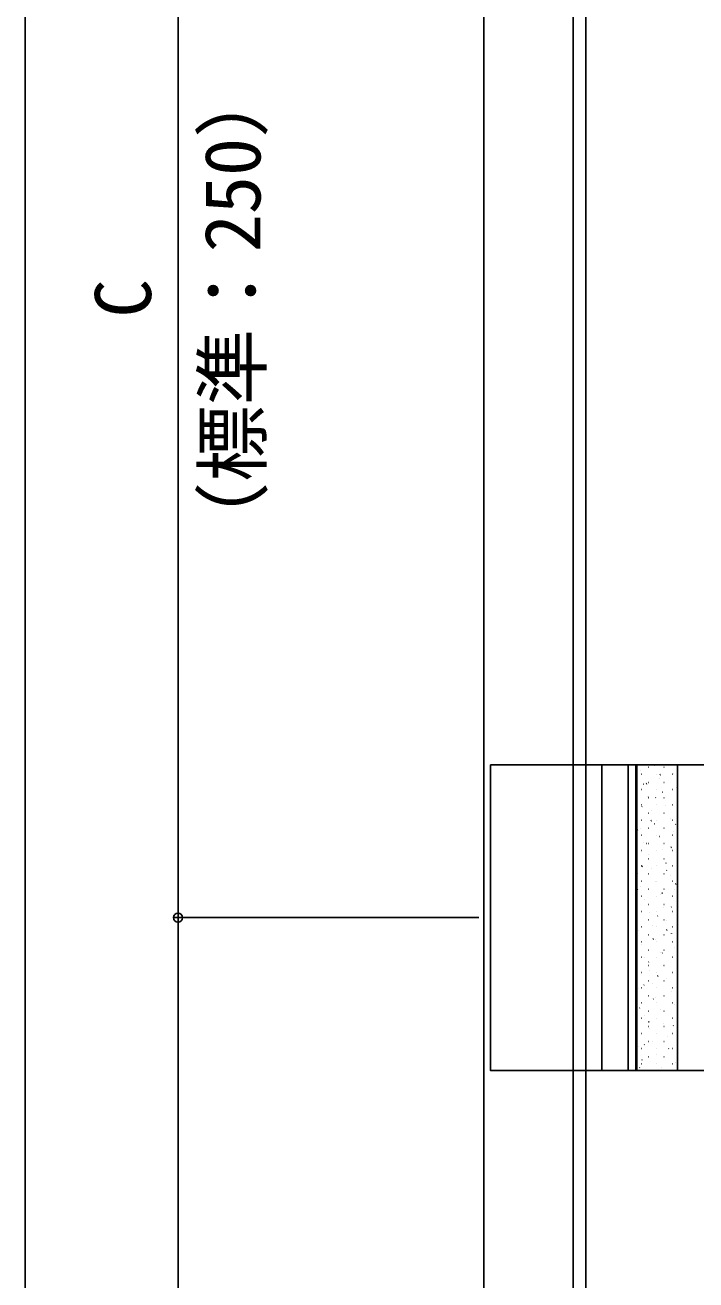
# Model space of a CAD drawing. Units: millimetres, scale not verified. Extents: x -875 to 875, y -1299 to 1291.
# Drawn here: x -393 to -261.4, y -585.9 to -339.8 of the extents above; entities that cross this region are included whole.
import ezdxf
from ezdxf.enums import TextEntityAlignment as Align

# ---------------------------------------------------------------- set-up
doc = ezdxf.new("R2010")
doc.units = ezdxf.units.MM
doc.header["$LTSCALE"] = 8
for name, color, linetype in [('0-3_YKK_12', 2, 'Continuous'), ('0-4_YKK_13', 4, 'Continuous'), ('0-5_YKK_D', 6, 'Continuous'), ('0-7_YSS_K', 3, 'Continuous')]:
    doc.layers.add(name, color=color, linetype=linetype)
doc.styles.add('ＭＳ ゴシック', font='')
doc.styles.get('ＭＳ ゴシック').set_extended_font_data('MS Gothic')

msp = doc.modelspace()

# ---------------------------------------------------------------- linework, layer by layer
at = {"layer": '0-3_YKK_12'}
msp.add_line((-303, -164.847), (-303, -1004.847), dxfattribs=at)
msp.add_lwpolyline([(-283, -242.847), (-283, -984.847), (-258, -984.847), (-233, -984.847), (-233, -242.847)], dxfattribs=at)
at = {"layer": '0-4_YKK_13'}
for p, q in [((-279.9, -544.847), (-279.9, -484.847)), ((-274.703, -544.847), (-274.703, -484.847)), ((-273.176, -544.847), (-273.176, -484.847)), ((-272.989, -544.847), (-272.989, -484.847)), ((-272.365, -486.081), (-272.375, -486.084)), ((-272.091, -486.738), (-272.141, -486.738)), ((-270.666, -485.363), (-270.716, -485.363)), ((-269.575, -485.093), (-269.584, -485.096)), ((-269.051, -486.738), (-269.101, -486.738)), ((-268.377, -486.771), (-268.461, -486.826)), ((-267.626, -485.363), (-267.676, -485.363)), ((-266.011, -486.738), (-266.061, -486.738)), ((-265.856, -486.617), (-265.865, -486.62)), ((-272.091, -489.728), (-272.141, -489.728)), ((-271.719, -488.693), (-271.729, -488.696)), ((-271.067, -488.551), (-271.15, -488.606)), ((-270.666, -488.353), (-270.716, -488.353)), ((-269.051, -489.728), (-269.101, -489.728)), ((-268.599, -487.588), (-268.608, -487.591)), ((-267.626, -488.353), (-267.676, -488.353)), ((-266.011, -489.728), (-266.061, -489.728)), ((-265.21, -489.229), (-265.219, -489.232)), ((-270.743, -491.188), (-270.753, -491.192)), ((-270.666, -491.343), (-270.716, -491.343)), ((-269.262, -491.274), (-269.345, -491.329)), ((-268, -490.217), (-268.01, -490.22)), ((-267.626, -491.343), (-267.676, -491.343)), ((-272.091, -492.718), (-272.141, -492.718)), ((-271.951, -493.054), (-272.034, -493.109)), ((-270.666, -494.333), (-270.716, -494.333)), ((-270.144, -493.817), (-270.154, -493.82)), ((-269.051, -492.718), (-269.101, -492.718)), ((-267.626, -494.333), (-267.676, -494.333)), ((-267.354, -492.829), (-267.364, -492.832)), ((-266.011, -492.718), (-266.061, -492.718)), ((-272.887, -494.789), (-272.897, -494.792)), ((-272.091, -495.708), (-272.141, -495.708)), ((-270.146, -495.777), (-270.23, -495.832)), ((-269.498, -496.429), (-269.508, -496.433)), ((-269.051, -495.708), (-269.101, -495.708)), ((-266.378, -495.324), (-266.388, -495.328)), ((-266.011, -495.708), (-266.061, -495.708)), ((-265.343, -496.516), (-265.427, -496.571)), ((-272.835, -497.557), (-272.919, -497.612)), ((-272.289, -497.417), (-272.298, -497.421)), ((-272.091, -498.698), (-272.141, -498.698)), ((-270.666, -497.323), (-270.716, -497.323)), ((-269.051, -498.698), (-269.101, -498.698)), ((-268.522, -498.925), (-268.532, -498.928)), ((-267.626, -497.323), (-267.676, -497.323)), ((-266.011, -498.698), (-266.061, -498.698)), ((-265.779, -497.953), (-265.789, -497.957)), ((-272.091, -501.688), (-272.141, -501.688)), ((-271.643, -500.03), (-271.652, -500.033)), ((-271.031, -500.28), (-271.114, -500.336)), ((-270.666, -500.313), (-270.716, -500.313)), ((-269.051, -501.688), (-269.101, -501.688)), ((-267.924, -501.554), (-267.933, -501.557)), ((-267.626, -500.313), (-267.676, -500.313)), ((-266.228, -501.019), (-266.311, -501.075)), ((-266.011, -501.688), (-266.061, -501.688)), ((-265.133, -500.565), (-265.143, -500.569)), ((-270.666, -503.303), (-270.716, -503.303)), ((-270.667, -502.525), (-270.676, -502.528)), ((-267.626, -503.303), (-267.676, -503.303)), ((-267.277, -504.166), (-267.287, -504.169)), ((-272.811, -506.125), (-272.82, -506.129)), ((-272.091, -504.678), (-272.141, -504.678)), ((-271.915, -504.784), (-271.998, -504.839)), ((-270.666, -506.293), (-270.716, -506.293)), ((-270.068, -505.154), (-270.077, -505.157)), ((-269.051, -504.678), (-269.101, -504.678)), ((-267.626, -506.293), (-267.676, -506.293)), ((-267.112, -505.523), (-267.196, -505.578)), ((-266.302, -506.661), (-266.311, -506.664)), ((-266.011, -504.678), (-266.061, -504.678)), ((-272.799, -509.287), (-272.883, -509.342)), ((-272.212, -508.754), (-272.221, -508.757)), ((-272.091, -507.668), (-272.141, -507.668)), ((-270.666, -509.283), (-270.716, -509.283)), ((-269.422, -507.766), (-269.431, -507.769)), ((-269.051, -507.668), (-269.101, -507.668)), ((-267.626, -509.283), (-267.676, -509.283)), ((-266.011, -507.668), (-266.061, -507.668)), ((-265.703, -509.29), (-265.712, -509.293)), ((-265.307, -508.246), (-265.391, -508.301)), ((-272.091, -510.658), (-272.141, -510.658)), ((-271.566, -511.366), (-271.575, -511.37)), ((-269.051, -510.658), (-269.101, -510.658)), ((-268.446, -510.261), (-268.455, -510.265)), ((-267.997, -510.026), (-268.08, -510.081)), ((-266.011, -510.658), (-266.061, -510.658)), ((-265.057, -511.902), (-265.066, -511.905)), ((-272.091, -513.648), (-272.141, -513.648)), ((-270.666, -512.273), (-270.716, -512.273)), ((-270.59, -513.862), (-270.599, -513.865)), ((-269.051, -513.648), (-269.101, -513.648)), ((-267.847, -512.89), (-267.856, -512.894)), ((-267.626, -512.273), (-267.676, -512.273)), ((-266.192, -512.749), (-266.275, -512.804)), ((-266.011, -513.648), (-266.061, -513.648)), ((-272.091, -516.638), (-272.141, -516.638)), ((-270.666, -515.263), (-270.716, -515.263)), ((-269.991, -516.49), (-270, -516.494)), ((-269.051, -516.638), (-269.101, -516.638)), ((-268.881, -514.529), (-268.965, -514.584)), ((-267.626, -515.263), (-267.676, -515.263)), ((-267.201, -515.502), (-267.21, -515.506)), ((-266.011, -516.638), (-266.061, -516.638)), ((-272.734, -517.462), (-272.744, -517.465)), ((-270.666, -518.253), (-270.716, -518.253)), ((-269.766, -519.032), (-269.849, -519.087)), ((-269.345, -519.103), (-269.354, -519.106)), ((-267.626, -518.253), (-267.676, -518.253)), ((-267.076, -517.252), (-267.16, -517.307)), ((-266.225, -517.998), (-266.234, -518.001)), ((-272.135, -520.091), (-272.145, -520.094)), ((-272.091, -519.628), (-272.141, -519.628)), ((-270.666, -521.243), (-270.716, -521.243)), ((-269.051, -519.628), (-269.101, -519.628)), ((-268.369, -521.598), (-268.379, -521.601)), ((-267.961, -521.755), (-268.044, -521.811)), ((-267.626, -521.243), (-267.676, -521.243)), ((-266.011, -519.628), (-266.061, -519.628)), ((-265.626, -520.627), (-265.635, -520.63)), ((-272.091, -522.618), (-272.141, -522.618)), ((-271.489, -522.703), (-271.499, -522.706)), ((-270.65, -523.535), (-270.733, -523.591)), ((-270.666, -524.233), (-270.716, -524.233)), ((-269.051, -522.618), (-269.101, -522.618)), ((-267.77, -524.227), (-267.78, -524.23)), ((-267.626, -524.233), (-267.676, -524.233)), ((-266.011, -522.618), (-266.061, -522.618)), ((-272.091, -525.608), (-272.141, -525.608)), ((-270.513, -525.198), (-270.523, -525.202)), ((-269.051, -525.608), (-269.101, -525.608)), ((-268.845, -526.259), (-268.929, -526.314)), ((-266.011, -525.608), (-266.061, -525.608)), ((-272.657, -528.799), (-272.667, -528.802)), ((-272.091, -528.598), (-272.141, -528.598)), ((-271.535, -528.039), (-271.618, -528.094)), ((-270.666, -527.223), (-270.716, -527.223)), ((-269.914, -527.827), (-269.924, -527.83)), ((-269.051, -528.598), (-269.101, -528.598)), ((-267.626, -527.223), (-267.676, -527.223)), ((-267.124, -526.839), (-267.134, -526.842)), ((-266.011, -528.598), (-266.061, -528.598)), ((-272.091, -531.588), (-272.141, -531.588)), ((-272.059, -531.427), (-272.068, -531.431)), ((-270.666, -530.213), (-270.716, -530.213)), ((-269.73, -530.762), (-269.813, -530.817)), ((-269.268, -530.439), (-269.278, -530.443)), ((-269.051, -531.588), (-269.101, -531.588)), ((-267.626, -530.213), (-267.676, -530.213)), ((-266.148, -529.334), (-266.158, -529.338)), ((-266.011, -531.588), (-266.061, -531.588)), ((-272.419, -532.542), (-272.502, -532.597)), ((-271.413, -534.04), (-271.422, -534.043)), ((-270.666, -533.203), (-270.716, -533.203)), ((-268.292, -532.935), (-268.302, -532.938)), ((-267.626, -533.203), (-267.676, -533.203)), ((-265.549, -531.963), (-265.559, -531.967)), ((-272.091, -534.578), (-272.141, -534.578)), ((-270.666, -536.193), (-270.716, -536.193)), ((-270.614, -535.265), (-270.697, -535.32)), ((-270.437, -536.535), (-270.446, -536.538)), ((-269.051, -534.578), (-269.101, -534.578)), ((-267.694, -535.564), (-267.703, -535.567)), ((-267.626, -536.193), (-267.676, -536.193)), ((-266.011, -534.578), (-266.061, -534.578)), ((-265.811, -536.004), (-265.895, -536.059)), ((-272.091, -537.568), (-272.141, -537.568)), ((-269.051, -537.568), (-269.101, -537.568)), ((-267.048, -538.176), (-267.057, -538.179)), ((-266.011, -537.568), (-266.061, -537.568)), ((-272.581, -540.135), (-272.59, -540.139)), ((-272.091, -540.558), (-272.141, -540.558)), ((-271.499, -539.768), (-271.582, -539.823)), ((-270.666, -539.183), (-270.716, -539.183)), ((-269.838, -539.164), (-269.847, -539.167)), ((-269.051, -540.558), (-269.101, -540.558)), ((-267.626, -539.183), (-267.676, -539.183)), ((-266.696, -540.507), (-266.779, -540.562)), ((-266.072, -540.671), (-266.081, -540.674)), ((-266.011, -540.558), (-266.061, -540.558)), ((-272.091, -543.548), (-272.141, -543.548)), ((-271.982, -542.764), (-271.991, -542.767)), ((-270.666, -542.173), (-270.716, -542.173)), ((-269.192, -541.776), (-269.201, -541.779)), ((-269.051, -543.548), (-269.101, -543.548)), ((-267.626, -542.173), (-267.676, -542.173)), ((-266.011, -543.548), (-266.061, -543.548)), ((-265.473, -543.3), (-265.482, -543.303)), ((-265.015, -544.847), (-273.176, -544.847)), ((-272.383, -544.271), (-272.466, -544.327)), ((-268.216, -544.271), (-268.225, -544.275))]:
    msp.add_line(p, q, dxfattribs=at)
msp.add_lwpolyline([(-301.7, -484.847), (-104.3, -484.847), (-104.3, -544.847), (-301.7, -544.847)], close=True, dxfattribs=at)
msp.add_lwpolyline([(-273.176, -484.847), (-265.015, -484.847), (-265.015, -544.847)], dxfattribs=at)
at = {"layer": '0-5_YKK_D'}
for p, q in [((-363, -264.847), (-363, -514.847)), ((-393, -278.847), (-393, -1000.847)), ((-304, -514.847), (-364, -514.847)), ((-304, -514.847), (-364, -514.847)), ((-363, -514.847), (-363, -899.847))]:
    msp.add_line(p, q, dxfattribs=at)
msp.add_circle((-363, -514.847), 0.875, dxfattribs=at)
msp.add_circle((-363, -514.847), 0.875, dxfattribs=at)
at = {"layer": '0-7_YSS_K'}
msp.add_line((-285.5, -1019.847), (-285.5, -182.347), dxfattribs=at)

# ---------------------------------------------------------------- texts
at = {"layer": '0-5_YKK_D', "style": 'ＭＳ ゴシック'}
for s, p in [('（標準：250）', (-343.528, -444.35)), ('C', (-365, -397.134))]:
    msp.add_text(s, height=11, rotation=90, dxfattribs=at).set_placement(p, align=Align.BOTTOM_LEFT)

doc.saveas('drawing.dxf')
